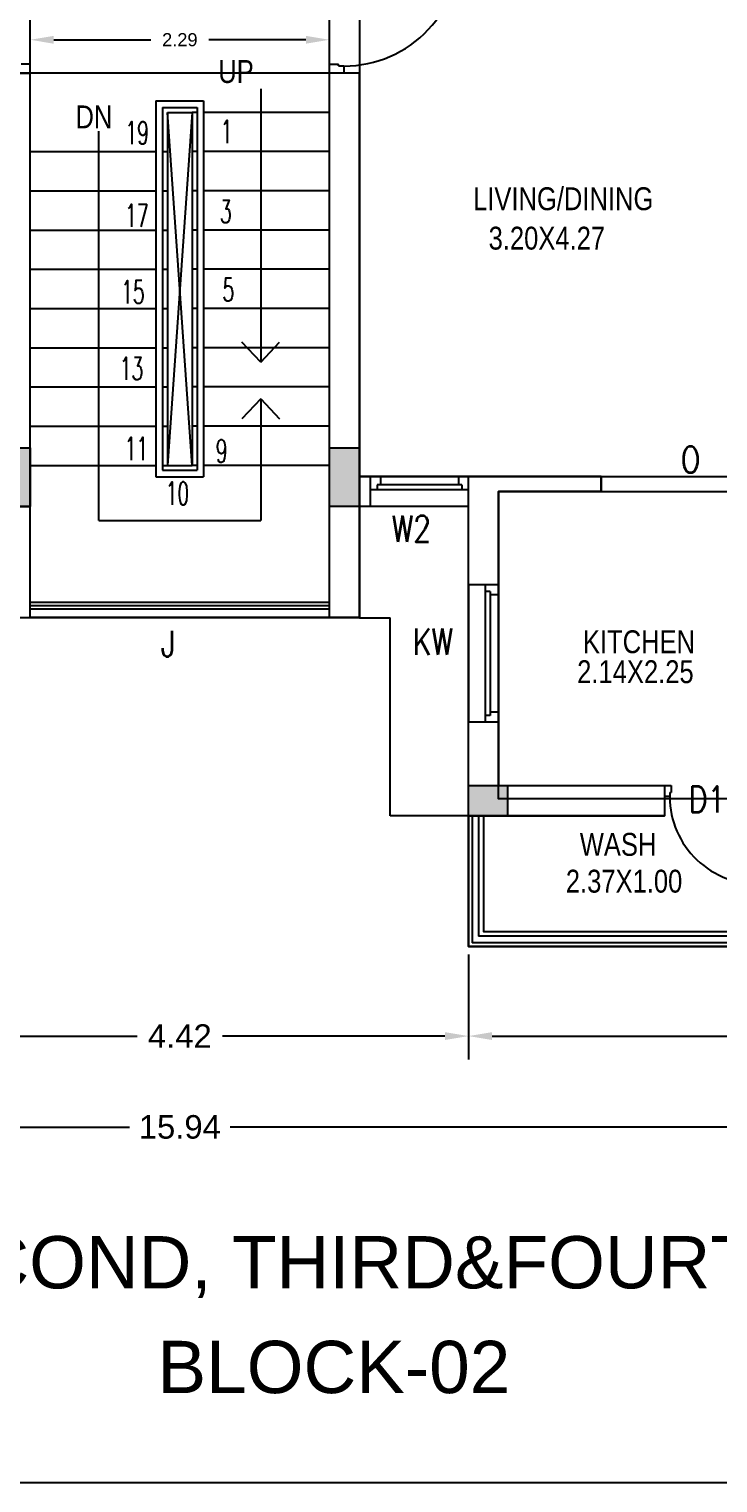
# Model space of a CAD drawing. Header units: metres. Extents: x 10 to 343, y 349 to 530.
# Drawn here: x 264.81 to 270.08, y 423.36 to 434.48 of the extents above; entities that cross this region are included whole.
import ezdxf

# ---------------------------------------------------------------- set-up
doc = ezdxf.new("R2010")
doc.units = ezdxf.units.M
doc.linetypes.add('DASHED2', pattern=[0.375, 0.25, -0.125])
doc.linetypes.add('HIDDEN', pattern=[0.375, 0.25, -0.125])
for name, color, linetype in [('BLK_2_FLR_1_BLT_UP_AREA', 7, 'Continuous'), ('BLK_2_FLR_1_CARPET_AREA', 25, 'Continuous'), ('BLK_2_FLR_1_EXIT_WIDTH_DOOR', 2, 'Continuous'), ('BLK_2_FLR_1_KITCHEN', 1, 'Continuous'), ('BLK_2_FLR_1_REGULAR_ROOM_1', 1, 'Continuous'), ('BLK_2_FLR_1_UNITFA_6', 234, 'Continuous'), ('BLK_2_FLR_1_UNITFA_7', 234, 'Continuous'), ('BLK_2_FLR_2_BLT_UP_AREA', 7, 'Continuous'), ('BLK_2_FLR_2_CARPET_AREA', 25, 'Continuous'), ('BLK_2_FLR_2_EXIT_WIDTH_DOOR', 2, 'Continuous'), ('BLK_2_FLR_2_KITCHEN', 1, 'Continuous'), ('BLK_2_FLR_2_REGULAR_ROOM_1', 1, 'Continuous'), ('BLK_2_FLR_2_UNITFA_10', 234, 'Continuous'), ('BLK_2_FLR_2_UNITFA_11', 234, 'Continuous'), ('BLK_2_FLR_3_BLT_UP_AREA', 7, 'Continuous'), ('BLK_2_FLR_3_CARPET_AREA', 25, 'Continuous'), ('BLK_2_FLR_3_EXIT_WIDTH_DOOR', 2, 'Continuous'), ('BLK_2_FLR_3_KITCHEN', 1, 'Continuous'), ('BLK_2_FLR_3_REGULAR_ROOM_1', 1, 'Continuous'), ('BLK_2_FLR_3_UNITFA_14', 234, 'Continuous'), ('BLK_2_FLR_3_UNITFA_15', 234, 'Continuous'), ('BLK_2_FLR_4_BLT_UP_AREA', 7, 'Continuous'), ('BLK_2_FLR_4_CARPET_AREA', 25, 'Continuous'), ('BLK_2_FLR_4_EXIT_WIDTH_DOOR', 2, 'Continuous'), ('BLK_2_FLR_4_KITCHEN', 1, 'Continuous'), ('BLK_2_FLR_4_REGULAR_ROOM_1', 1, 'Continuous'), ('BLK_2_FLR_4_UNITFA_18', 234, 'Continuous'), ('BLK_2_FLR_4_UNITFA_19', 234, 'Continuous'), ('S-COLUMN HATCH', 35, 'HIDDEN'), ('S-COLUMN LINE', 41, 'HIDDEN')]:
    doc.layers.add(name, color=color, linetype=linetype)
doc.styles.add('m', font='micross.ttf', dxfattribs={"width": 0.9, "height": 350})
doc.styles.add('ROMANS', font='romans.shx', dxfattribs={"width": 0.8})
doc.styles.get("Standard").update_dxf_attribs({"font": 'arial.ttf'})
doc.styles.add('style13', font='romans.shx', dxfattribs={"width": 0.75, "height": 250})
doc.styles.add('style3', font='arial.ttf')
doc.styles.add('style6', font='romans.shx', dxfattribs={"width": 0.8})
doc.dimstyles.get("Standard").update_dxf_attribs({"dimtxt": 0.18, "dimasz": 0.18, "dimexe": 0.18, "dimexo": 0.0625, "dimgap": 0.09, "dimtad": 0, "dimtih": 1, "dimtoh": 1, "dimzin": 0, "dimdsep": 46, "dimtxsty": 'Standard', "dimcen": 0.09, "dimadec": 0, "dimazin": 0, "dimtfac": 1, "dimtofl": 0, "dimtmove": 0, "dimatfit": 3, "dimfxl": 0, "dimtolj": 1, "dimtzin": 0, "dimarcsym": 0})
doc.dimstyles.new('STANDARD$0', dxfattribs={"dimtxt": 4, "dimasz": 2.5, "dimexe": 2, "dimexo": 2, "dimgap": 2, "dimtad": 1, "dimdec": 4, "dimzin": 0, "dimdsep": 46, "dimlunit": 4, "dimtxsty": 'ROMANS', "dimblk": 'ARCHTICK', "dimcen": 0.0625, "dimdle": 2.5, "dimse1": 1, "dimse2": 1, "dimclrd": 4, "dimclre": 9, "dimclrt": 6, "dimadec": 0, "dimazin": 0, "dimtfac": 1, "dimtdec": 4, "dimtix": 1, "dimtofl": 0, "dimtmove": 2, "dimatfit": 3, "dimldrblk": 'ARCHTICK', "dimfxl": 0, "dimtolj": 1, "dimtzin": 0, "dimarcsym": 0})

# ---------------------------------------------------------------- blocks, each defined once
blk = doc.blocks.new('A$C2FFF6C69')
at = {"layer": 'S-COLUMN HATCH', "linetype": 'ByBlock'}
for points in [[(6595, -13875), (6825, -13875), (6825, -14325), (6595, -14325)], [(9115, -13875), (9345, -13875), (9345, -14325), (9115, -14325)], [(10180, -16460), (10480, -16460), (10480, -16690), (10180, -16690)]]:
    blk.add_hatch(color=256, dxfattribs=at).paths.add_polyline_path(points)
at = {"layer": 'S-COLUMN LINE', "linetype": 'ByBlock'}
for points in [[(6595, -13875), (6825, -13875), (6825, -14325), (6595, -14325)], [(9115, -13875), (9345, -13875), (9345, -14325), (9115, -14325)], [(10180, -16460), (10480, -16460), (10480, -16690), (10180, -16690)]]:
    blk.add_lwpolyline(points, close=True, dxfattribs=at)
blk = doc.blocks.new('*D46')
at = {"color": 0, "lineweight": -2, "ltscale": 400}
for p, q in [((263.755, 427.399), (263.755, 426.596)), ((268.175, 427.399), (268.175, 426.596)), ((263.935, 426.776), (265.638, 426.776)), ((267.995, 426.776), (266.291, 426.776))]:
    blk.add_line(p, q, dxfattribs=at)
at = {"color": 0, "ltscale": 400}
for points in [[(263.935, 426.806), (263.935, 426.746), (263.755, 426.776)], [(267.995, 426.806), (267.995, 426.746), (268.175, 426.776)]]:
    blk.add_solid(points, dxfattribs=at)
at = {"layer": 'Defpoints', "color": 0, "ltscale": 400}
for p in [(263.755, 427.462), (268.175, 427.462), (263.755, 426.776)]:
    blk.add_point(p, dxfattribs=at)
at = {"color": 0, "ltscale": 400, "insert": (265.965, 426.776), "char_height": 0.18, "attachment_point": 5}
blk.add_mtext('\\A1;4.42', dxfattribs=at)
blk = doc.blocks.new('*D47')
at = {"color": 0, "lineweight": -2, "ltscale": 400}
for p, q in [((268.175, 427.399), (268.175, 426.596)), ((273.935, 427.399), (273.935, 426.596)), ((268.355, 426.776), (270.731, 426.776)), ((273.755, 426.776), (271.378, 426.776))]:
    blk.add_line(p, q, dxfattribs=at)
at = {"color": 0, "ltscale": 400}
for points in [[(268.355, 426.806), (268.355, 426.746), (268.175, 426.776)], [(273.755, 426.806), (273.755, 426.746), (273.935, 426.776)]]:
    blk.add_solid(points, dxfattribs=at)
at = {"layer": 'Defpoints', "color": 0, "ltscale": 400}
for p in [(268.175, 427.462), (273.935, 427.462), (268.175, 426.776)]:
    blk.add_point(p, dxfattribs=at)
at = {"color": 0, "ltscale": 400, "insert": (271.055, 426.776), "char_height": 0.18, "attachment_point": 5}
blk.add_mtext('\\A1;5.76', dxfattribs=at)
blk = doc.blocks.new('*D15')
at = {"color": 0, "lineweight": -2, "ltscale": 400}
for p, q in [((257.995, 427.399), (257.995, 425.9)), ((273.935, 427.399), (273.935, 425.9)), ((258.175, 426.08), (265.58, 426.08)), ((273.755, 426.08), (266.35, 426.08))]:
    blk.add_line(p, q, dxfattribs=at)
at = {"color": 0, "ltscale": 400}
for points in [[(258.175, 426.11), (258.175, 426.05), (257.995, 426.08)], [(273.755, 426.11), (273.755, 426.05), (273.935, 426.08)]]:
    blk.add_solid(points, dxfattribs=at)
at = {"layer": 'Defpoints', "color": 0, "ltscale": 400}
for p in [(257.995, 427.462), (273.935, 427.462), (273.935, 426.08)]:
    blk.add_point(p, dxfattribs=at)
at = {"color": 0, "ltscale": 400, "insert": (265.965, 426.08), "char_height": 0.18, "attachment_point": 5}
blk.add_mtext('\\A1;15.94', dxfattribs=at)
blk = doc.blocks.new('*D196')
at = {"layer": 'BLK_2_FLR_1_EXIT_WIDTH_DOOR', "color": 0, "lineweight": -2}
for p, q in [((265, 434.397), (265.744, 434.397)), ((266.93, 434.397), (266.186, 434.397))]:
    blk.add_line(p, q, dxfattribs=at)
at = {"layer": 'BLK_2_FLR_1_EXIT_WIDTH_DOOR', "color": 0}
for points in [[(265, 434.427), (265, 434.367), (264.82, 434.397)], [(266.93, 434.427), (266.93, 434.367), (267.11, 434.397)]]:
    blk.add_solid(points, dxfattribs=at)
at = {"layer": 'Defpoints', "color": 0}
for p in [(267.11, 434.397), (264.82, 434.142), (267.11, 434.142)]:
    blk.add_point(p, dxfattribs=at)
at = {"layer": 'BLK_2_FLR_1_EXIT_WIDTH_DOOR', "color": 0, "insert": (265.965, 434.397), "char_height": 0.1, "attachment_point": 5}
blk.add_mtext('\\A1;2.29', dxfattribs=at)
blk = doc.blocks.new('*D237')
at = {"layer": 'BLK_2_FLR_2_EXIT_WIDTH_DOOR', "color": 0, "lineweight": -2}
for p, q in [((265, 434.397), (265.744, 434.397)), ((266.93, 434.397), (266.186, 434.397))]:
    blk.add_line(p, q, dxfattribs=at)
at = {"layer": 'BLK_2_FLR_2_EXIT_WIDTH_DOOR', "color": 0}
for points in [[(265, 434.427), (265, 434.367), (264.82, 434.397)], [(266.93, 434.427), (266.93, 434.367), (267.11, 434.397)]]:
    blk.add_solid(points, dxfattribs=at)
at = {"layer": 'Defpoints', "color": 0}
for p in [(267.11, 434.397), (264.82, 434.142), (267.11, 434.142)]:
    blk.add_point(p, dxfattribs=at)
at = {"layer": 'BLK_2_FLR_2_EXIT_WIDTH_DOOR', "color": 0, "insert": (265.965, 434.397), "char_height": 0.1, "attachment_point": 5}
blk.add_mtext('\\A1;2.29', dxfattribs=at)
blk = doc.blocks.new('*D238')
at = {"layer": 'BLK_2_FLR_3_EXIT_WIDTH_DOOR', "color": 0, "lineweight": -2}
for p, q in [((265, 434.397), (265.744, 434.397)), ((266.93, 434.397), (266.186, 434.397))]:
    blk.add_line(p, q, dxfattribs=at)
at = {"layer": 'BLK_2_FLR_3_EXIT_WIDTH_DOOR', "color": 0}
for points in [[(265, 434.427), (265, 434.367), (264.82, 434.397)], [(266.93, 434.427), (266.93, 434.367), (267.11, 434.397)]]:
    blk.add_solid(points, dxfattribs=at)
at = {"layer": 'Defpoints', "color": 0}
for p in [(267.11, 434.397), (264.82, 434.142), (267.11, 434.142)]:
    blk.add_point(p, dxfattribs=at)
at = {"layer": 'BLK_2_FLR_3_EXIT_WIDTH_DOOR', "color": 0, "insert": (265.965, 434.397), "char_height": 0.1, "attachment_point": 5}
blk.add_mtext('\\A1;2.29', dxfattribs=at)
blk = doc.blocks.new('*D239')
at = {"layer": 'BLK_2_FLR_4_EXIT_WIDTH_DOOR', "color": 0, "lineweight": -2}
for p, q in [((265, 434.397), (265.744, 434.397)), ((266.93, 434.397), (266.186, 434.397))]:
    blk.add_line(p, q, dxfattribs=at)
at = {"layer": 'BLK_2_FLR_4_EXIT_WIDTH_DOOR', "color": 0}
for points in [[(265, 434.427), (265, 434.367), (264.82, 434.397)], [(266.93, 434.427), (266.93, 434.367), (267.11, 434.397)]]:
    blk.add_solid(points, dxfattribs=at)
at = {"layer": 'Defpoints', "color": 0}
for p in [(267.11, 434.397), (264.82, 434.142), (267.11, 434.142)]:
    blk.add_point(p, dxfattribs=at)
at = {"layer": 'BLK_2_FLR_4_EXIT_WIDTH_DOOR', "color": 0, "insert": (265.965, 434.397), "char_height": 0.1, "attachment_point": 5}
blk.add_mtext('\\A1;2.29', dxfattribs=at)

msp = doc.modelspace()

# ---------------------------------------------------------------- linework, layer by layer
for p, q in [((264.8197, 434.2111), (264.7503, 434.2111)), ((264.8197, 434.1417), (264.8197, 434.2111)), ((267.1097, 434.1417), (267.1097, 434.2111)), ((267.1097, 434.2111), (267.1792, 434.2111)), ((267.1792, 434.1972), (267.1792, 434.2111)), ((267.1792, 434.1972), (267.2208, 434.1972)), ((267.2208, 434.1972), (267.2208, 434.1417)), ((268.1747, 431.0567), (267.4247, 431.0567)), ((268.1747, 430.9544), (267.4247, 430.9544)), ((268.1236, 430.9928), (267.4758, 430.9928)), ((267.4758, 430.9928), (267.4758, 430.9544)), ((267.5014, 431.0567), (267.5014, 430.9928)), ((268.098, 431.0567), (268.098, 430.9928)), ((268.1236, 430.9928), (268.1236, 430.9544)), ((268.1747, 430.8267), (267.4247, 430.8267)), ((268.1747, 430.2267), (268.1747, 429.1767)), ((268.1747, 430.2267), (268.1747, 429.1767)), ((268.3025, 430.2267), (268.3025, 429.1767)), ((268.3025, 430.2267), (268.3025, 429.1767)), ((268.3408, 430.1755), (268.3025, 430.1755)), ((268.3408, 430.1755), (268.3025, 430.1755)), ((268.3408, 430.1755), (268.3408, 429.2278)), ((268.3408, 430.1755), (268.3408, 429.2278)), ((268.4047, 430.2267), (268.4047, 429.1767)), ((268.4047, 430.2267), (268.4047, 429.1767)), ((267.1097, 430.0917), (264.8197, 430.0917)), ((267.1097, 430.0667), (264.8197, 430.0667)), ((268.4047, 430.15), (268.3408, 430.15)), ((268.4047, 430.15), (268.3408, 430.15)), ((267.1097, 430.0417), (264.8197, 430.0417)), ((267.1097, 429.9767), (264.8197, 429.9767)), ((268.3408, 429.2278), (268.3025, 429.2278)), ((268.3408, 429.2278), (268.3025, 429.2278)), ((268.4047, 429.2533), (268.3408, 429.2533)), ((268.4047, 429.2533), (268.3408, 429.2533)), ((269.6747, 428.6917), (269.7268, 428.6917)), ((269.7164, 428.6396), (269.7268, 428.6396)), ((269.7164, 428.6396), (269.7164, 428.6083)), ((269.7268, 428.6917), (269.7268, 428.6396)), ((269.7164, 428.6083), (269.6747, 428.6083))]:
    msp.add_line(p, q)
at = {"ltscale": 400}
for p, q in [((264.5897, 434.1417), (264.8197, 434.1417)), ((264.8197, 429.9767), (264.8197, 434.1417)), ((267.1097, 429.9767), (267.1097, 434.1417)), ((267.3397, 434.1417), (267.1097, 434.1417)), ((267.3397, 429.9767), (267.3397, 434.1417)), ((267.3397, 429.9767), (267.3397, 434.1417)), ((266.5847, 434.0207), (266.5847, 431.931)), ((265.7822, 433.9292), (265.7822, 431.0542)), ((265.7822, 433.9292), (266.1472, 433.9292)), ((265.8322, 433.8792), (265.8322, 431.1042)), ((265.8322, 433.8792), (266.0972, 433.8792)), ((265.8697, 433.8417), (265.8697, 431.1417)), ((265.8697, 433.8417), (266.0597, 433.8417)), ((266.0972, 433.8417), (266.0597, 433.8417)), ((266.0597, 433.8417), (266.0597, 431.1417)), ((266.0972, 433.8792), (266.0972, 431.1042)), ((266.1472, 433.9292), (266.1472, 431.0542)), ((267.1097, 433.8417), (266.1472, 433.8417)), ((265.3447, 430.7194), (265.3447, 433.6978)), ((264.8197, 433.5417), (265.7822, 433.5417)), ((265.8322, 433.5417), (265.8697, 433.5417)), ((266.0972, 433.5417), (266.0597, 433.5417)), ((267.1097, 433.5417), (266.1472, 433.5417)), ((264.8197, 433.2417), (265.7822, 433.2417)), ((265.8322, 433.2417), (265.8697, 433.2417)), ((266.0972, 433.2417), (266.0597, 433.2417)), ((267.1097, 433.2417), (266.1472, 433.2417)), ((264.8197, 432.9417), (265.7822, 432.9417)), ((265.8322, 432.9417), (265.8697, 432.9417)), ((266.0972, 432.9417), (266.0597, 432.9417)), ((267.1097, 432.9417), (266.1472, 432.9417)), ((264.8197, 432.6417), (265.7822, 432.6417)), ((265.8322, 432.6417), (265.8697, 432.6417)), ((266.0972, 432.6417), (266.0597, 432.6417)), ((267.1097, 432.6417), (266.1472, 432.6417)), ((264.8197, 432.3417), (265.7822, 432.3417)), ((265.8322, 432.3417), (265.8697, 432.3417)), ((266.0972, 432.3417), (266.0597, 432.3417)), ((267.1097, 432.3417), (266.1472, 432.3417)), ((264.8197, 432.0417), (265.7822, 432.0417)), ((265.8322, 432.0417), (265.8697, 432.0417)), ((266.0972, 432.0417), (266.0597, 432.0417)), ((267.1097, 432.0417), (266.1472, 432.0417)), ((264.8197, 431.7417), (265.7822, 431.7417)), ((265.8322, 431.7417), (265.8697, 431.7417)), ((266.0972, 431.7417), (266.0597, 431.7417)), ((267.1097, 431.7417), (266.1472, 431.7417)), ((266.5847, 431.6499), (266.5847, 430.7194)), ((264.8197, 431.4417), (265.7822, 431.4417)), ((265.8322, 431.4417), (265.8697, 431.4417)), ((266.0972, 431.4417), (266.0597, 431.4417)), ((267.1097, 431.4417), (266.1472, 431.4417)), ((264.8197, 431.1417), (265.7822, 431.1417)), ((265.8322, 431.1417), (265.8697, 431.1417)), ((265.8322, 431.1042), (266.0972, 431.1042)), ((265.8697, 431.1417), (266.0597, 431.1417)), ((266.0972, 431.1417), (266.0597, 431.1417)), ((267.1097, 431.1417), (266.1472, 431.1417)), ((265.7822, 431.0542), (266.1472, 431.0542)), ((267.4247, 431.0567), (267.3397, 431.0567)), ((267.4247, 430.8267), (267.4247, 431.0567)), ((268.1747, 430.2267), (268.1747, 431.0567)), ((268.1747, 430.2267), (268.1747, 431.0567)), ((269.1897, 431.0567), (268.1747, 431.0567)), ((269.1897, 430.9417), (269.1897, 431.0567)), ((268.4047, 430.2267), (268.4047, 430.9417)), ((268.4047, 430.2267), (268.4047, 430.9417)), ((269.1897, 430.9417), (268.4047, 430.9417)), ((267.4247, 430.8267), (267.3397, 430.8267)), ((265.3447, 430.7194), (266.5847, 430.7194)), ((268.4047, 430.2267), (268.1747, 430.2267)), ((268.4047, 430.2267), (268.1747, 430.2267)), ((264.5897, 429.9767), (264.8197, 429.9767)), ((267.3397, 429.9767), (267.1097, 429.9767)), ((268.1747, 428.4617), (268.1747, 429.1767)), ((268.4047, 429.1767), (268.1747, 429.1767)), ((268.4047, 429.1767), (268.1747, 429.1767)), ((268.1747, 428.4617), (268.1747, 429.1767)), ((268.4047, 429.1767), (268.1747, 429.1767)), ((268.4047, 429.1767), (268.1747, 429.1767)), ((268.4047, 428.6917), (268.4047, 429.1767)), ((268.4047, 428.6917), (268.4047, 429.1767)), ((268.4047, 428.6917), (269.6747, 428.6917)), ((269.6747, 428.6917), (269.6747, 428.4617)), ((268.1747, 428.4617), (268.1747, 427.4617)), ((268.1747, 428.4617), (269.6747, 428.4617)), ((268.2022, 428.4617), (268.2022, 427.4892)), ((268.2522, 428.4617), (268.2522, 427.5392)), ((268.2897, 428.4617), (268.2897, 427.5767)), ((270.5397, 427.5392), (268.2522, 427.5392)), ((268.2897, 427.5767), (270.5397, 427.5767)), ((268.1747, 427.4617), (270.5397, 427.4617)), ((270.5397, 427.4892), (268.2022, 427.4892))]:
    msp.add_line(p, q, dxfattribs=at)
at = {"linetype": 'Continuous', "ltscale": 400}
for p, q in [((266.0597, 433.8417), (265.8697, 431.1417)), ((266.0597, 431.1417), (265.8697, 433.8417))]:
    msp.add_line(p, q, dxfattribs=at)
at = {"linetype": 'DASHED2', "ltscale": 400}
for p, q in [((267.3397, 429.9762), (267.5747, 429.9762)), ((267.5747, 428.4617), (267.5747, 429.9762)), ((268.1747, 428.4617), (267.5747, 428.4617))]:
    msp.add_line(p, q, dxfattribs=at)
msp.add_lwpolyline([(227.826, 479.8415), (302.8307, 479.8415), (302.8307, 423.3577), (227.826, 423.3577)], close=True)
at = {"ltscale": 400}
for points in [[(266.5847, 431.931), (266.4401, 432.0831)], [(266.5847, 431.931), (266.7293, 432.0831)], [(266.5847, 431.6499), (266.4401, 431.4978)], [(266.5847, 431.6499), (266.7293, 431.4978)]]:
    msp.add_lwpolyline(points, dxfattribs=at)
at = {"linetype": 'HIDDEN', "ltscale": 400}
for centre, radius, start, end in [((267.2208, 435.0861), 0.8899, 267.31623, 360), ((270.383, 428.6083), 0.6674, 177.31623, 270)]:
    msp.add_arc(centre, radius, start, end, dxfattribs=at)
at = {"layer": 'BLK_2_FLR_1_BLT_UP_AREA', "color": 7}
msp.add_lwpolyline([(273.9347, 441.7567), (273.9347, 439.1217), (275.4597, 439.1217), (275.4597, 434.4917), (273.9347, 434.4917), (273.9347, 431.8567), (274.5347, 431.8567), (274.5347, 430.0417), (273.9347, 430.0417), (273.9347, 427.4617), (268.1747, 427.4617), (268.1747, 430.8267), (267.3397, 430.8267), (267.3397, 429.9762), (264.5897, 429.9767)], dxfattribs=at)
at = {"layer": 'BLK_2_FLR_1_CARPET_AREA', "color": 7, "ltscale": 400}
msp.add_lwpolyline([(267.3397, 435.1417), (267.3397, 431.0567), (269.1897, 431.0567), (269.1897, 430.9417), (268.4047, 430.9417), (268.4047, 428.6917), (269.6747, 428.6917), (269.6747, 428.4617), (268.2897, 428.4617), (268.2897, 427.5767), (270.5397, 427.5767)], dxfattribs=at)
msp.add_lwpolyline([(264.5897, 429.9767), (267.3397, 429.9767), (267.3397, 434.1417), (264.5897, 434.1417)], close=True, dxfattribs=at)
at = {"layer": 'BLK_2_FLR_1_KITCHEN', "color": 1, "ltscale": 0.5}
msp.add_lwpolyline([(268.4047, 430.9417), (270.5397, 430.9417), (270.5397, 428.5903), (268.4047, 428.5903)], close=True, dxfattribs=at)
at = {"layer": 'BLK_2_FLR_1_REGULAR_ROOM_1', "color": 1, "ltscale": 0.5}
msp.add_lwpolyline([(267.3397, 431.0567), (270.5397, 431.0567), (270.5397, 435.3267), (267.3397, 435.3267)], close=True, dxfattribs=at)
at = {"layer": 'BLK_2_FLR_1_UNITFA_6', "color": 234, "ltscale": 0.5}
msp.add_lwpolyline([(263.7547, 427.4617), (263.7547, 430.8267), (264.8197, 430.8267), (264.8197, 435.5567), (261.5047, 435.5567), (261.5047, 436.6217), (259.8647, 436.6217), (259.8647, 437.2217), (257.9947, 437.2217), (257.9947, 436.9217), (256.4697, 436.9217), (256.4697, 434.4917), (257.9947, 434.4917), (257.9947, 431.8567), (257.3947, 431.8567), (257.3947, 430.0417), (257.9947, 430.0417), (257.9947, 427.4617), (263.7547, 427.4617)], close=True, dxfattribs=at)
at = {"layer": 'BLK_2_FLR_1_UNITFA_7', "color": 234, "ltscale": 0.5}
msp.add_lwpolyline([(268.1747, 427.4617), (268.1747, 430.8267), (267.1097, 430.8267), (267.1097, 435.5567), (270.4247, 435.5567), (270.4247, 436.6217), (272.0647, 436.6217), (272.0647, 437.2217), (273.9347, 437.2217), (273.9347, 436.9217), (275.4597, 436.9217), (275.4597, 434.4917), (273.9347, 434.4917), (273.9347, 431.8567), (274.5347, 431.8567), (274.5347, 430.0417), (273.9347, 430.0417), (273.9347, 427.4617), (268.1747, 427.4617)], close=True, dxfattribs=at)
at = {"layer": 'BLK_2_FLR_2_BLT_UP_AREA', "color": 7}
msp.add_lwpolyline([(274.5347, 443.5717), (274.5347, 441.7567), (273.9347, 441.7567), (273.9347, 439.1217), (275.4597, 439.1217), (275.4597, 434.4917), (273.9347, 434.4917), (273.9347, 431.8567), (274.5347, 431.8567), (274.5347, 430.0417), (273.9347, 430.0417), (273.9347, 427.4617), (268.1747, 427.4617), (268.1747, 430.8267), (267.3397, 430.8267), (267.3397, 429.9762), (264.5897, 429.9767)], dxfattribs=at)
at = {"layer": 'BLK_2_FLR_2_CARPET_AREA', "color": 7, "ltscale": 400}
msp.add_lwpolyline([(267.3397, 435.1417), (267.3397, 431.0567), (269.1897, 431.0567), (269.1897, 430.9417), (268.4047, 430.9417), (268.4047, 428.6917), (269.6747, 428.6917), (269.6747, 428.4617), (268.2897, 428.4617), (268.2897, 427.5767), (270.5397, 427.5767)], dxfattribs=at)
msp.add_lwpolyline([(264.5897, 429.9767), (267.3397, 429.9767), (267.3397, 434.1417), (264.5897, 434.1417)], close=True, dxfattribs=at)
at = {"layer": 'BLK_2_FLR_2_KITCHEN', "color": 1, "ltscale": 0.5}
msp.add_lwpolyline([(268.4047, 430.9417), (270.5397, 430.9417), (270.5397, 428.5903), (268.4047, 428.5903)], close=True, dxfattribs=at)
at = {"layer": 'BLK_2_FLR_2_REGULAR_ROOM_1', "color": 1, "ltscale": 0.5}
msp.add_lwpolyline([(267.3397, 431.0567), (270.5397, 431.0567), (270.5397, 435.3267), (267.3397, 435.3267)], close=True, dxfattribs=at)
at = {"layer": 'BLK_2_FLR_2_UNITFA_10', "color": 234, "ltscale": 0.5}
msp.add_lwpolyline([(263.7547, 427.4617), (263.7547, 430.8267), (264.8197, 430.8267), (264.8197, 435.5567), (261.5047, 435.5567), (261.5047, 436.6217), (259.8647, 436.6217), (259.8647, 437.2217), (257.9947, 437.2217), (257.9947, 436.9217), (256.4697, 436.9217), (256.4697, 434.4917), (257.9947, 434.4917), (257.9947, 431.8567), (257.3947, 431.8567), (257.3947, 430.0417), (257.9947, 430.0417), (257.9947, 427.4617), (263.7547, 427.4617)], close=True, dxfattribs=at)
at = {"layer": 'BLK_2_FLR_2_UNITFA_11', "color": 234, "ltscale": 0.5}
msp.add_lwpolyline([(268.1747, 427.4617), (268.1747, 430.8267), (267.1097, 430.8267), (267.1097, 435.5567), (270.4247, 435.5567), (270.4247, 436.6217), (272.0647, 436.6217), (272.0647, 437.2217), (273.9347, 437.2217), (273.9347, 436.9217), (275.4597, 436.9217), (275.4597, 434.4917), (273.9347, 434.4917), (273.9347, 431.8567), (274.5347, 431.8567), (274.5347, 430.0417), (273.9347, 430.0417), (273.9347, 427.4617), (268.1747, 427.4617)], close=True, dxfattribs=at)
at = {"layer": 'BLK_2_FLR_3_BLT_UP_AREA', "color": 7}
msp.add_lwpolyline([(274.5347, 443.5717), (274.5347, 441.7567), (273.9347, 441.7567), (273.9347, 439.1217), (275.4597, 439.1217), (275.4597, 434.4917), (273.9347, 434.4917), (273.9347, 431.8567), (274.5347, 431.8567), (274.5347, 430.0417), (273.9347, 430.0417), (273.9347, 427.4617), (268.1747, 427.4617), (268.1747, 430.8267), (267.3397, 430.8267), (267.3397, 429.9762), (264.5897, 429.9767)], dxfattribs=at)
at = {"layer": 'BLK_2_FLR_3_CARPET_AREA', "color": 7, "ltscale": 400}
msp.add_lwpolyline([(267.3397, 435.1417), (267.3397, 431.0567), (269.1897, 431.0567), (269.1897, 430.9417), (268.4047, 430.9417), (268.4047, 428.6917), (269.6747, 428.6917), (269.6747, 428.4617), (268.2897, 428.4617), (268.2897, 427.5767), (270.5397, 427.5767)], dxfattribs=at)
msp.add_lwpolyline([(264.5897, 429.9767), (267.3397, 429.9767), (267.3397, 434.1417), (264.5897, 434.1417)], close=True, dxfattribs=at)
at = {"layer": 'BLK_2_FLR_3_KITCHEN', "color": 1, "ltscale": 0.5}
msp.add_lwpolyline([(268.4047, 430.9417), (270.5397, 430.9417), (270.5397, 428.5903), (268.4047, 428.5903)], close=True, dxfattribs=at)
at = {"layer": 'BLK_2_FLR_3_REGULAR_ROOM_1', "color": 1, "ltscale": 0.5}
msp.add_lwpolyline([(267.3397, 431.0567), (270.5397, 431.0567), (270.5397, 435.3267), (267.3397, 435.3267)], close=True, dxfattribs=at)
at = {"layer": 'BLK_2_FLR_3_UNITFA_14', "color": 234, "ltscale": 0.5}
msp.add_lwpolyline([(263.7547, 427.4617), (263.7547, 430.8267), (264.8197, 430.8267), (264.8197, 435.5567), (261.5047, 435.5567), (261.5047, 436.6217), (259.8647, 436.6217), (259.8647, 437.2217), (257.9947, 437.2217), (257.9947, 436.9217), (256.4697, 436.9217), (256.4697, 434.4917), (257.9947, 434.4917), (257.9947, 431.8567), (257.3947, 431.8567), (257.3947, 430.0417), (257.9947, 430.0417), (257.9947, 427.4617), (263.7547, 427.4617)], close=True, dxfattribs=at)
at = {"layer": 'BLK_2_FLR_3_UNITFA_15', "color": 234, "ltscale": 0.5}
msp.add_lwpolyline([(268.1747, 427.4617), (268.1747, 430.8267), (267.1097, 430.8267), (267.1097, 435.5567), (270.4247, 435.5567), (270.4247, 436.6217), (272.0647, 436.6217), (272.0647, 437.2217), (273.9347, 437.2217), (273.9347, 436.9217), (275.4597, 436.9217), (275.4597, 434.4917), (273.9347, 434.4917), (273.9347, 431.8567), (274.5347, 431.8567), (274.5347, 430.0417), (273.9347, 430.0417), (273.9347, 427.4617), (268.1747, 427.4617)], close=True, dxfattribs=at)
at = {"layer": 'BLK_2_FLR_4_BLT_UP_AREA', "color": 7}
msp.add_lwpolyline([(273.9347, 441.7567), (273.9347, 439.1217), (275.4597, 439.1217), (275.4597, 434.4917), (273.9347, 434.4917), (273.9347, 431.8567), (274.5347, 431.8567), (274.5347, 430.0417), (273.9347, 430.0417), (273.9347, 427.4617), (268.1747, 427.4617), (268.1747, 430.8267), (267.3397, 430.8267), (267.3397, 429.9762), (264.5897, 429.9767)], dxfattribs=at)
at = {"layer": 'BLK_2_FLR_4_CARPET_AREA', "color": 7, "ltscale": 400}
msp.add_lwpolyline([(267.3397, 435.1417), (267.3397, 431.0567), (269.1897, 431.0567), (269.1897, 430.9417), (268.4047, 430.9417), (268.4047, 428.6917), (269.6747, 428.6917), (269.6747, 428.4617), (268.2897, 428.4617), (268.2897, 427.5767), (270.5397, 427.5767)], dxfattribs=at)
msp.add_lwpolyline([(264.5897, 429.9767), (267.3397, 429.9767), (267.3397, 434.1417), (264.5897, 434.1417)], close=True, dxfattribs=at)
at = {"layer": 'BLK_2_FLR_4_KITCHEN', "color": 1, "ltscale": 0.5}
msp.add_lwpolyline([(268.4047, 430.9417), (270.5397, 430.9417), (270.5397, 428.5903), (268.4047, 428.5903)], close=True, dxfattribs=at)
at = {"layer": 'BLK_2_FLR_4_REGULAR_ROOM_1', "color": 1, "ltscale": 0.5}
msp.add_lwpolyline([(267.3397, 431.0567), (270.5397, 431.0567), (270.5397, 435.3267), (267.3397, 435.3267)], close=True, dxfattribs=at)
at = {"layer": 'BLK_2_FLR_4_UNITFA_18', "color": 234, "ltscale": 0.5}
msp.add_lwpolyline([(263.7547, 427.4617), (263.7547, 430.8267), (264.8197, 430.8267), (264.8197, 435.5567), (261.5047, 435.5567), (261.5047, 436.6217), (259.8647, 436.6217), (259.8647, 437.2217), (257.9947, 437.2217), (257.9947, 436.9217), (256.4697, 436.9217), (256.4697, 434.4917), (257.9947, 434.4917), (257.9947, 431.8567), (257.3947, 431.8567), (257.3947, 430.0417), (257.9947, 430.0417), (257.9947, 427.4617), (263.7547, 427.4617)], close=True, dxfattribs=at)
at = {"layer": 'BLK_2_FLR_4_UNITFA_19', "color": 234, "ltscale": 0.5}
msp.add_lwpolyline([(268.1747, 427.4617), (268.1747, 430.8267), (267.1097, 430.8267), (267.1097, 435.5567), (270.4247, 435.5567), (270.4247, 436.6217), (272.0647, 436.6217), (272.0647, 437.2217), (273.9347, 437.2217), (273.9347, 436.9217), (275.4597, 436.9217), (275.4597, 434.4917), (273.9347, 434.4917), (273.9347, 431.8567), (274.5347, 431.8567), (274.5347, 430.0417), (273.9347, 430.0417), (273.9347, 427.4617), (268.1747, 427.4617)], close=True, dxfattribs=at)

# ---------------------------------------------------------------- block references
at = {"ltscale": 400, "xscale": 0.001, "yscale": 0.001, "zscale": 0.001}
msp.add_blockref('A$C2FFF6C69', (257.9947, 445.1517), dxfattribs=at)
msp.add_blockref('A$C2FFF6C69', (257.9947, 445.1517), dxfattribs=at)
msp.add_blockref('A$C2FFF6C69', (257.9947, 445.1517), dxfattribs=at)
msp.add_blockref('A$C2FFF6C69', (257.9947, 445.1517), dxfattribs=at)

# ---------------------------------------------------------------- texts
for s, height, style, width, p in [('UP', 0.175, 'm', 0.8, (266.2594, 434.0668)), ('DN', 0.175, 'm', 0.8, (265.166, 433.7198)), ('19', 0.175, 'style6', 0.6, (265.5483, 433.598)), ('1', 0.175, 'style6', 0.6, (266.2771, 433.6064)), ('LIVING/DINING', 0.175, 'm', 0.8, (268.2102, 433.0936)), ('17', 0.175, 'style6', 0.6, (265.5461, 432.9652)), ('3', 0.175, 'style6', 0.6, (266.2719, 432.9958)), ('3.20X4.27', 0.175, 'm', 0.8, (268.3291, 432.7921)), ('15', 0.175, 'style6', 0.6, (265.5158, 432.3804)), ('5', 0.175, 'style6', 0.6, (266.2919, 432.3979)), ('13', 0.175, 'style6', 0.6, (265.505, 431.7946)), ('11', 0.175, 'style6', 0.6, (265.5423, 431.1813)), ('9', 0.175, 'style6', 0.6, (266.2402, 431.1635)), ('O', 0.2, 'style13', 0.8, (269.7993, 431.086)), ('10', 0.175, 'style6', 0.6, (265.856, 430.8395)), (' W2', 0.2, 'style13', 0.8, (267.4773, 430.5575)), ('J ', 0.2, 'style13', 0.8, (265.821, 429.6768)), ('KW', 0.2, 'style13', 0.8, (267.7474, 429.6931)), ('KITCHEN', 0.175, 'm', 0.8, (269.0512, 429.7049)), ('2.14X2.25', 0.175, 'm', 0.8, (269.0072, 429.4756)), (' D1', 0.2, 'style13', 0.8, (269.7507, 428.4869)), ('WASH', 0.175, 'm', 0.8, (269.027, 428.1548)), ('2.37X1.00', 0.175, 'm', 0.8, (268.9203, 427.8733))]:
    msp.add_text(s, height=height, dxfattribs=dict(style=style, width=width)).set_placement(p)
for s, style, p in [('TYPICAL FIRST, SECOND, THIRD&FOURTH  FLOOR PLAN', 'm', (259.2546, 424.8457)), ('BLOCK-02', 'style3', (265.7937, 424.0447))]:
    msp.add_text(s, height=0.4, dxfattribs=dict(style=style)).set_placement(p)

# ---------------------------------------------------------------- dimensions: what is measured, and where the dimension line sits
at = {"ltscale": 400}
for p1, p2, distance, picture, middle in [((257.9947, 427.4617), (273.9347, 427.4617), -1.3816, '*D15', (265.9647, 426.0801)), ((268.1747, 427.4617), (263.7547, 427.4617), 0.686, '*D46', (265.9647, 426.7757)), ((273.9347, 427.4617), (268.1747, 427.4617), 0.686, '*D47', (271.0547, 426.7757))]:
    dim = msp.add_aligned_dim(p1=p1, p2=p2, distance=distance, dimstyle='Standard', dxfattribs=at)
    dim.commit()
    dim.dimension.update_dxf_attribs({"geometry": picture, "text_midpoint": middle})
at = {"layer": 'BLK_2_FLR_1_EXIT_WIDTH_DOOR', "color": 2}
dim = msp.add_linear_dim(base=(267.1097, 434.397), p1=(264.8197, 434.1417), p2=(267.1097, 434.1417), dimstyle='STANDARD$0', override={"dimtxt": 0.1, "dimasz": 0.18, "dimexe": 0.18, "dimexo": 0.0625, "dimgap": 0.09, "dimtad": 0, "dimtih": 1, "dimtoh": 1, "dimdec": 2, "dimlunit": 2, "dimtxsty": 'Standard', "dimcen": 0.09, "dimdle": 0, "dimclrd": 0, "dimclre": 0, "dimclrt": 0, "dimtdec": 2, "dimtix": 0, "dimtmove": 0}, dxfattribs=at)
dim.commit()
dim.dimension.update_dxf_attribs({"geometry": '*D196', "text_midpoint": (265.9647, 434.397), "dimtype": 160})
at = {"layer": 'BLK_2_FLR_2_EXIT_WIDTH_DOOR', "color": 2}
dim = msp.add_linear_dim(base=(267.1097, 434.397), p1=(264.8197, 434.1417), p2=(267.1097, 434.1417), dimstyle='STANDARD$0', override={"dimtxt": 0.1, "dimasz": 0.18, "dimexe": 0.18, "dimexo": 0.0625, "dimgap": 0.09, "dimtad": 0, "dimtih": 1, "dimtoh": 1, "dimdec": 2, "dimlunit": 2, "dimtxsty": 'Standard', "dimcen": 0.09, "dimdle": 0, "dimclrd": 0, "dimclre": 0, "dimclrt": 0, "dimtdec": 2, "dimtix": 0, "dimtmove": 0}, dxfattribs=at)
dim.commit()
dim.dimension.update_dxf_attribs({"geometry": '*D237', "text_midpoint": (265.9647, 434.397), "dimtype": 160})
at = {"layer": 'BLK_2_FLR_3_EXIT_WIDTH_DOOR', "color": 2}
dim = msp.add_linear_dim(base=(267.1097, 434.397), p1=(264.8197, 434.1417), p2=(267.1097, 434.1417), dimstyle='STANDARD$0', override={"dimtxt": 0.1, "dimasz": 0.18, "dimexe": 0.18, "dimexo": 0.0625, "dimgap": 0.09, "dimtad": 0, "dimtih": 1, "dimtoh": 1, "dimdec": 2, "dimlunit": 2, "dimtxsty": 'Standard', "dimcen": 0.09, "dimdle": 0, "dimclrd": 0, "dimclre": 0, "dimclrt": 0, "dimtdec": 2, "dimtix": 0, "dimtmove": 0}, dxfattribs=at)
dim.commit()
dim.dimension.update_dxf_attribs({"geometry": '*D238', "text_midpoint": (265.9647, 434.397), "dimtype": 160})
at = {"layer": 'BLK_2_FLR_4_EXIT_WIDTH_DOOR', "color": 2}
dim = msp.add_linear_dim(base=(267.1097, 434.397), p1=(264.8197, 434.1417), p2=(267.1097, 434.1417), dimstyle='STANDARD$0', override={"dimtxt": 0.1, "dimasz": 0.18, "dimexe": 0.18, "dimexo": 0.0625, "dimgap": 0.09, "dimtad": 0, "dimtih": 1, "dimtoh": 1, "dimdec": 2, "dimlunit": 2, "dimtxsty": 'Standard', "dimcen": 0.09, "dimdle": 0, "dimclrd": 0, "dimclre": 0, "dimclrt": 0, "dimtdec": 2, "dimtix": 0, "dimtmove": 0}, dxfattribs=at)
dim.commit()
dim.dimension.update_dxf_attribs({"geometry": '*D239', "text_midpoint": (265.9647, 434.397), "dimtype": 160})

doc.saveas('drawing.dxf')
